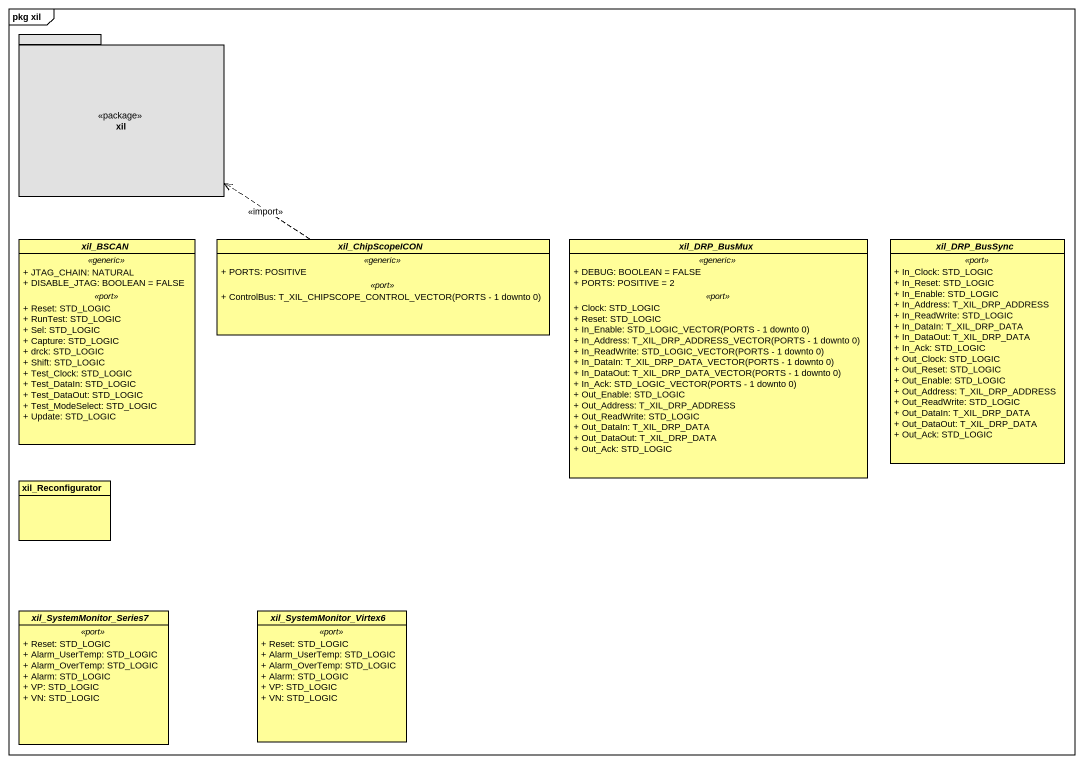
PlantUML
@startuml
mainframe pkg xil
hide circle
hide empty members
skinparam classAttributeIconSize 0
package xil <<package>> #E1E1E1 {
}
abstract class xil_BSCAN #FFFE99 {
  .. <<generic>> ..
  + JTAG_CHAIN: NATURAL
  + DISABLE_JTAG: BOOLEAN = FALSE
  .. <<port>> ..
  + Reset: STD_LOGIC
  + RunTest: STD_LOGIC
  + Sel: STD_LOGIC
  + Capture: STD_LOGIC
  + drck: STD_LOGIC
  + Shift: STD_LOGIC
  + Test_Clock: STD_LOGIC
  + Test_DataIn: STD_LOGIC
  + Test_DataOut: STD_LOGIC
  + Test_ModeSelect: STD_LOGIC
  + Update: STD_LOGIC
}
abstract class xil_ChipScopeICON #FFFE99 {
  .. <<generic>> ..
  + PORTS: POSITIVE
  .. <<port>> ..
  {field} + ControlBus: T_XIL_CHIPSCOPE_CONTROL_VECTOR(PORTS - 1 downto 0)
}
abstract class xil_DRP_BusMux #FFFE99 {
  .. <<generic>> ..
  + DEBUG: BOOLEAN = FALSE
  + PORTS: POSITIVE = 2
  .. <<port>> ..
  + Clock: STD_LOGIC
  + Reset: STD_LOGIC
  {field} + In_Enable: STD_LOGIC_VECTOR(PORTS - 1 downto 0)
  {field} + In_Address: T_XIL_DRP_ADDRESS_VECTOR(PORTS - 1 downto 0)
  {field} + In_ReadWrite: STD_LOGIC_VECTOR(PORTS - 1 downto 0)
  {field} + In_DataIn: T_XIL_DRP_DATA_VECTOR(PORTS - 1 downto 0)
  {field} + In_DataOut: T_XIL_DRP_DATA_VECTOR(PORTS - 1 downto 0)
  {field} + In_Ack: STD_LOGIC_VECTOR(PORTS - 1 downto 0)
  + Out_Enable: STD_LOGIC
  + Out_Address: T_XIL_DRP_ADDRESS
  + Out_ReadWrite: STD_LOGIC
  + Out_DataIn: T_XIL_DRP_DATA
  + Out_DataOut: T_XIL_DRP_DATA
  + Out_Ack: STD_LOGIC
}
abstract class xil_DRP_BusSync #FFFE99 {
  .. <<port>> ..
  + In_Clock: STD_LOGIC
  + In_Reset: STD_LOGIC
  + In_Enable: STD_LOGIC
  + In_Address: T_XIL_DRP_ADDRESS
  + In_ReadWrite: STD_LOGIC
  + In_DataIn: T_XIL_DRP_DATA
  + In_DataOut: T_XIL_DRP_DATA
  + In_Ack: STD_LOGIC
  + Out_Clock: STD_LOGIC
  + Out_Reset: STD_LOGIC
  + Out_Enable: STD_LOGIC
  + Out_Address: T_XIL_DRP_ADDRESS
  + Out_ReadWrite: STD_LOGIC
  + Out_DataIn: T_XIL_DRP_DATA
  + Out_DataOut: T_XIL_DRP_DATA
  + Out_Ack: STD_LOGIC
}
class xil_Reconfigurator #FFFE99
abstract class xil_SystemMonitor_Series7 #FFFE99 {
  .. <<port>> ..
  + Reset: STD_LOGIC
  + Alarm_UserTemp: STD_LOGIC
  + Alarm_OverTemp: STD_LOGIC
  + Alarm: STD_LOGIC
  + VP: STD_LOGIC
  + VN: STD_LOGIC
}
abstract class xil_SystemMonitor_Virtex6 #FFFE99 {
  .. <<port>> ..
  + Reset: STD_LOGIC
  + Alarm_UserTemp: STD_LOGIC
  + Alarm_OverTemp: STD_LOGIC
  + Alarm: STD_LOGIC
  + VP: STD_LOGIC
  + VN: STD_LOGIC
}
xil_ChipScopeICON .up.> xil : <<import>>
@enduml
